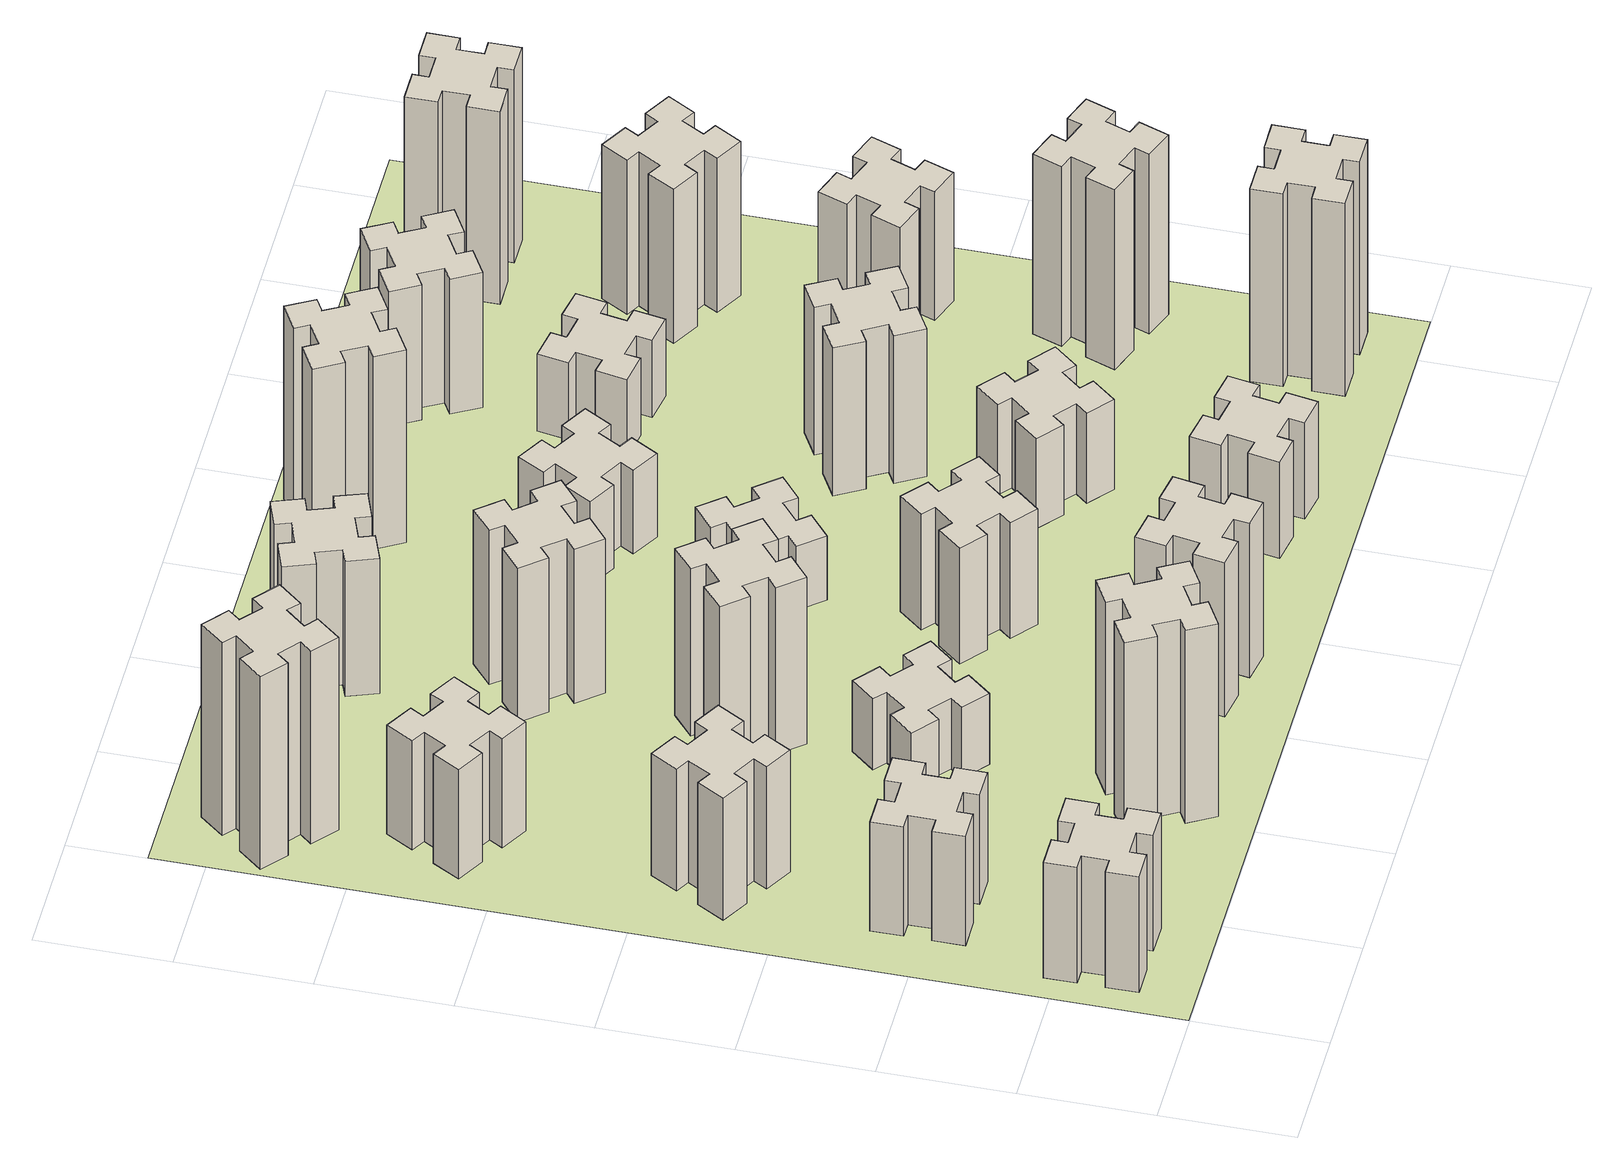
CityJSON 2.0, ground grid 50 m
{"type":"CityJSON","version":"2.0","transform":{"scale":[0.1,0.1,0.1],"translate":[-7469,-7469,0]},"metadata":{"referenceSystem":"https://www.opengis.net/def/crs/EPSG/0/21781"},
"CityObjects":{
"building1":{"type":"Building","attributes":{"class":"1000","function":"1000","usage":"1000","yearOfConstruction":2016,"roofType":"1000","measuredHeight":54,"storeysAboveGround":30,"storeysBelowGround":0},"geometry":[{"type":"Solid","lod":"1","boundaries":[[[[0,1,2,3,4,5,6,7,8,9,10,11,12,13,14,15,16,17,18,19]],[[17,16,20,21]],[[16,15,22,20]],[[15,14,23,22]],[[14,13,24,23]],[[13,12,25,24]],[[12,11,26,25]],[[11,10,27,26]],[[10,9,28,27]],[[9,8,29,28]],[[8,7,30,29]],[[7,6,31,30]],[[6,5,32,31]],[[5,4,33,32]],[[4,3,34,33]],[[3,2,35,34]],[[2,1,36,35]],[[1,0,37,36]],[[0,19,38,37]],[[19,18,39,38]],[[18,17,21,39]],[[24,25,26,27,28,29,30,31,32,33,34,35,36,37,38,39,21,20,22,23]]]]}]},
"building2":{"type":"Building","attributes":{"class":"1000","function":"1000","usage":"1000","yearOfConstruction":2016,"roofType":"1000","measuredHeight":51,"storeysAboveGround":30,"storeysBelowGround":0},"geometry":[{"type":"Solid","lod":"1","boundaries":[[[[40,41,42,43,44,45,46,47,48,49,50,51,52,53,54,55,56,57,58,59]],[[57,56,60,61]],[[56,55,62,60]],[[55,54,63,62]],[[54,53,64,63]],[[53,52,65,64]],[[52,51,66,65]],[[51,50,67,66]],[[50,49,68,67]],[[49,48,69,68]],[[48,47,70,69]],[[47,46,71,70]],[[46,45,72,71]],[[45,44,73,72]],[[44,43,74,73]],[[43,42,75,74]],[[42,41,76,75]],[[41,40,77,76]],[[40,59,78,77]],[[59,58,79,78]],[[58,57,61,79]],[[64,65,66,67,68,69,70,71,72,73,74,75,76,77,78,79,61,60,62,63]]]]}]},
"building3":{"type":"Building","attributes":{"class":"1000","function":"1000","usage":"1000","yearOfConstruction":2016,"roofType":"1000","measuredHeight":57,"storeysAboveGround":30,"storeysBelowGround":0},"geometry":[{"type":"Solid","lod":"1","boundaries":[[[[80,81,82,83,84,85,86,87,88,89,90,91,92,93,94,95,96,97,98,99]],[[97,96,100,101]],[[96,95,102,100]],[[95,94,103,102]],[[94,93,104,103]],[[93,92,105,104]],[[92,91,106,105]],[[91,90,107,106]],[[90,89,108,107]],[[89,88,109,108]],[[88,87,110,109]],[[87,86,111,110]],[[86,85,112,111]],[[85,84,113,112]],[[84,83,114,113]],[[83,82,115,114]],[[82,81,116,115]],[[81,80,117,116]],[[80,99,118,117]],[[99,98,119,118]],[[98,97,101,119]],[[104,105,106,107,108,109,110,111,112,113,114,115,116,117,118,119,101,100,102,103]]]]}]},
"building4":{"type":"Building","attributes":{"class":"1000","function":"1000","usage":"1000","yearOfConstruction":2016,"roofType":"1000","measuredHeight":51,"storeysAboveGround":30,"storeysBelowGround":0},"geometry":[{"type":"Solid","lod":"1","boundaries":[[[[120,121,122,123,124,125,126,127,128,129,130,131,132,133,134,135,136,137,138,139]],[[137,136,140,141]],[[136,135,142,140]],[[135,134,143,142]],[[134,133,144,143]],[[133,132,145,144]],[[132,131,146,145]],[[131,130,147,146]],[[130,129,148,147]],[[129,128,149,148]],[[128,127,150,149]],[[127,126,151,150]],[[126,125,152,151]],[[125,124,153,152]],[[124,123,154,153]],[[123,122,155,154]],[[122,121,156,155]],[[121,120,157,156]],[[120,139,158,157]],[[139,138,159,158]],[[138,137,141,159]],[[144,145,146,147,148,149,150,151,152,153,154,155,156,157,158,159,141,140,142,143]]]]}]},
"building5":{"type":"Building","attributes":{"class":"1000","function":"1000","usage":"1000","yearOfConstruction":2016,"roofType":"1000","measuredHeight":90,"storeysAboveGround":30,"storeysBelowGround":0},"geometry":[{"type":"Solid","lod":"1","boundaries":[[[[160,161,162,163,164,165,166,167,168,169,170,171,172,173,174,175,176,177,178,179]],[[177,176,180,181]],[[176,175,182,180]],[[175,174,183,182]],[[174,173,184,183]],[[173,172,185,184]],[[172,171,186,185]],[[171,170,187,186]],[[170,169,188,187]],[[169,168,189,188]],[[168,167,190,189]],[[167,166,191,190]],[[166,165,192,191]],[[165,164,193,192]],[[164,163,194,193]],[[163,162,195,194]],[[162,161,196,195]],[[161,160,197,196]],[[160,179,198,197]],[[179,178,199,198]],[[178,177,181,199]],[[184,185,186,187,188,189,190,191,192,193,194,195,196,197,198,199,181,180,182,183]]]]}]},
"building6":{"type":"Building","attributes":{"class":"1000","function":"1000","usage":"1000","yearOfConstruction":2016,"roofType":"1000","measuredHeight":90,"storeysAboveGround":30,"storeysBelowGround":0},"geometry":[{"type":"Solid","lod":"1","boundaries":[[[[200,201,202,203,204,205,206,207,208,209,210,211,212,213,214,215,216,217,218,219]],[[217,216,220,221]],[[216,215,222,220]],[[215,214,223,222]],[[214,213,224,223]],[[213,212,225,224]],[[212,211,226,225]],[[211,210,227,226]],[[210,209,228,227]],[[209,208,229,228]],[[208,207,230,229]],[[207,206,231,230]],[[206,205,232,231]],[[205,204,233,232]],[[204,203,234,233]],[[203,202,235,234]],[[202,201,236,235]],[[201,200,237,236]],[[200,219,238,237]],[[219,218,239,238]],[[218,217,221,239]],[[224,225,226,227,228,229,230,231,232,233,234,235,236,237,238,239,221,220,222,223]]]]}]},
"building7":{"type":"Building","attributes":{"class":"1000","function":"1000","usage":"1000","yearOfConstruction":2016,"roofType":"1000","measuredHeight":33,"storeysAboveGround":30,"storeysBelowGround":0},"geometry":[{"type":"Solid","lod":"1","boundaries":[[[[240,241,242,243,244,245,246,247,248,249,250,251,252,253,254,255,256,257,258,259]],[[257,256,260,261]],[[256,255,262,260]],[[255,254,263,262]],[[254,253,264,263]],[[253,252,265,264]],[[252,251,266,265]],[[251,250,267,266]],[[250,249,268,267]],[[249,248,269,268]],[[248,247,270,269]],[[247,246,271,270]],[[246,245,272,271]],[[245,244,273,272]],[[244,243,274,273]],[[243,242,275,274]],[[242,241,276,275]],[[241,240,277,276]],[[240,259,278,277]],[[259,258,279,278]],[[258,257,261,279]],[[264,265,266,267,268,269,270,271,272,273,274,275,276,277,278,279,261,260,262,263]]]]}]},
"building8":{"type":"Building","attributes":{"class":"1000","function":"1000","usage":"1000","yearOfConstruction":2016,"roofType":"1000","measuredHeight":78,"storeysAboveGround":30,"storeysBelowGround":0},"geometry":[{"type":"Solid","lod":"1","boundaries":[[[[280,281,282,283,284,285,286,287,288,289,290,291,292,293,294,295,296,297,298,299]],[[297,296,300,301]],[[296,295,302,300]],[[295,294,303,302]],[[294,293,304,303]],[[293,292,305,304]],[[292,291,306,305]],[[291,290,307,306]],[[290,289,308,307]],[[289,288,309,308]],[[288,287,310,309]],[[287,286,311,310]],[[286,285,312,311]],[[285,284,313,312]],[[284,283,314,313]],[[283,282,315,314]],[[282,281,316,315]],[[281,280,317,316]],[[280,299,318,317]],[[299,298,319,318]],[[298,297,301,319]],[[304,305,306,307,308,309,310,311,312,313,314,315,316,317,318,319,301,300,302,303]]]]}]},
"building9":{"type":"Building","attributes":{"class":"1000","function":"1000","usage":"1000","yearOfConstruction":2016,"roofType":"1000","measuredHeight":72,"storeysAboveGround":30,"storeysBelowGround":0},"geometry":[{"type":"Solid","lod":"1","boundaries":[[[[320,321,322,323,324,325,326,327,328,329,330,331,332,333,334,335,336,337,338,339]],[[337,336,340,341]],[[336,335,342,340]],[[335,334,343,342]],[[334,333,344,343]],[[333,332,345,344]],[[332,331,346,345]],[[331,330,347,346]],[[330,329,348,347]],[[329,328,349,348]],[[328,327,350,349]],[[327,326,351,350]],[[326,325,352,351]],[[325,324,353,352]],[[324,323,354,353]],[[323,322,355,354]],[[322,321,356,355]],[[321,320,357,356]],[[320,339,358,357]],[[339,338,359,358]],[[338,337,341,359]],[[344,345,346,347,348,349,350,351,352,353,354,355,356,357,358,359,341,340,342,343]]]]}]},
"building10":{"type":"Building","attributes":{"class":"1000","function":"1000","usage":"1000","yearOfConstruction":2016,"roofType":"1000","measuredHeight":72,"storeysAboveGround":30,"storeysBelowGround":0},"geometry":[{"type":"Solid","lod":"1","boundaries":[[[[360,361,362,363,364,365,366,367,368,369,370,371,372,373,374,375,376,377,378,379]],[[377,376,380,381]],[[376,375,382,380]],[[375,374,383,382]],[[374,373,384,383]],[[373,372,385,384]],[[372,371,386,385]],[[371,370,387,386]],[[370,369,388,387]],[[369,368,389,388]],[[368,367,390,389]],[[367,366,391,390]],[[366,365,392,391]],[[365,364,393,392]],[[364,363,394,393]],[[363,362,395,394]],[[362,361,396,395]],[[361,360,397,396]],[[360,379,398,397]],[[379,378,399,398]],[[378,377,381,399]],[[384,385,386,387,388,389,390,391,392,393,394,395,396,397,398,399,381,380,382,383]]]]}]},
"building11":{"type":"Building","attributes":{"class":"1000","function":"1000","usage":"1000","yearOfConstruction":2016,"roofType":"1000","measuredHeight":63,"storeysAboveGround":30,"storeysBelowGround":0},"geometry":[{"type":"Solid","lod":"1","boundaries":[[[[400,401,402,403,404,405,406,407,408,409,410,411,412,413,414,415,416,417,418,419]],[[417,416,420,421]],[[416,415,422,420]],[[415,414,423,422]],[[414,413,424,423]],[[413,412,425,424]],[[412,411,426,425]],[[411,410,427,426]],[[410,409,428,427]],[[409,408,429,428]],[[408,407,430,429]],[[407,406,431,430]],[[406,405,432,431]],[[405,404,433,432]],[[404,403,434,433]],[[403,402,435,434]],[[402,401,436,435]],[[401,400,437,436]],[[400,419,438,437]],[[419,418,439,438]],[[418,417,421,439]],[[424,425,426,427,428,429,430,431,432,433,434,435,436,437,438,439,421,420,422,423]]]]}]},
"building12":{"type":"Building","attributes":{"class":"1000","function":"1000","usage":"1000","yearOfConstruction":2016,"roofType":"1000","measuredHeight":54,"storeysAboveGround":30,"storeysBelowGround":0},"geometry":[{"type":"Solid","lod":"1","boundaries":[[[[440,441,442,443,444,445,446,447,448,449,450,451,452,453,454,455,456,457,458,459]],[[457,456,460,461]],[[456,455,462,460]],[[455,454,463,462]],[[454,453,464,463]],[[453,452,465,464]],[[452,451,466,465]],[[451,450,467,466]],[[450,449,468,467]],[[449,448,469,468]],[[448,447,470,469]],[[447,446,471,470]],[[446,445,472,471]],[[445,444,473,472]],[[444,443,474,473]],[[443,442,475,474]],[[442,441,476,475]],[[441,440,477,476]],[[440,459,478,477]],[[459,458,479,478]],[[458,457,461,479]],[[464,465,466,467,468,469,470,471,472,473,474,475,476,477,478,479,461,460,462,463]]]]}]},
"building13":{"type":"Building","attributes":{"class":"1000","function":"1000","usage":"1000","yearOfConstruction":2016,"roofType":"1000","measuredHeight":30,"storeysAboveGround":30,"storeysBelowGround":0},"geometry":[{"type":"Solid","lod":"1","boundaries":[[[[480,481,482,483,484,485,486,487,488,489,490,491,492,493,494,495,496,497,498,499]],[[497,496,500,501]],[[496,495,502,500]],[[495,494,503,502]],[[494,493,504,503]],[[493,492,505,504]],[[492,491,506,505]],[[491,490,507,506]],[[490,489,508,507]],[[489,488,509,508]],[[488,487,510,509]],[[487,486,511,510]],[[486,485,512,511]],[[485,484,513,512]],[[484,483,514,513]],[[483,482,515,514]],[[482,481,516,515]],[[481,480,517,516]],[[480,499,518,517]],[[499,498,519,518]],[[498,497,501,519]],[[504,505,506,507,508,509,510,511,512,513,514,515,516,517,518,519,501,500,502,503]]]]}]},
"building14":{"type":"Building","attributes":{"class":"1000","function":"1000","usage":"1000","yearOfConstruction":2016,"roofType":"1000","measuredHeight":45,"storeysAboveGround":30,"storeysBelowGround":0},"geometry":[{"type":"Solid","lod":"1","boundaries":[[[[520,521,522,523,524,525,526,527,528,529,530,531,532,533,534,535,536,537,538,539]],[[537,536,540,541]],[[536,535,542,540]],[[535,534,543,542]],[[534,533,544,543]],[[533,532,545,544]],[[532,531,546,545]],[[531,530,547,546]],[[530,529,548,547]],[[529,528,549,548]],[[528,527,550,549]],[[527,526,551,550]],[[526,525,552,551]],[[525,524,553,552]],[[524,523,554,553]],[[523,522,555,554]],[[522,521,556,555]],[[521,520,557,556]],[[520,539,558,557]],[[539,538,559,558]],[[538,537,541,559]],[[544,545,546,547,548,549,550,551,552,553,554,555,556,557,558,559,541,540,542,543]]]]}]},
"building15":{"type":"Building","attributes":{"class":"1000","function":"1000","usage":"1000","yearOfConstruction":2016,"roofType":"1000","measuredHeight":39,"storeysAboveGround":30,"storeysBelowGround":0},"geometry":[{"type":"Solid","lod":"1","boundaries":[[[[560,561,562,563,564,565,566,567,568,569,570,571,572,573,574,575,576,577,578,579]],[[577,576,580,581]],[[576,575,582,580]],[[575,574,583,582]],[[574,573,584,583]],[[573,572,585,584]],[[572,571,586,585]],[[571,570,587,586]],[[570,569,588,587]],[[569,568,589,588]],[[568,567,590,589]],[[567,566,591,590]],[[566,565,592,591]],[[565,564,593,592]],[[564,563,594,593]],[[563,562,595,594]],[[562,561,596,595]],[[561,560,597,596]],[[560,579,598,597]],[[579,578,599,598]],[[578,577,581,599]],[[584,585,586,587,588,589,590,591,592,593,594,595,596,597,598,599,581,580,582,583]]]]}]},
"building16":{"type":"Building","attributes":{"class":"1000","function":"1000","usage":"1000","yearOfConstruction":2016,"roofType":"1000","measuredHeight":90,"storeysAboveGround":30,"storeysBelowGround":0},"geometry":[{"type":"Solid","lod":"1","boundaries":[[[[600,601,602,603,604,605,606,607,608,609,610,611,612,613,614,615,616,617,618,619]],[[617,616,620,621]],[[616,615,622,620]],[[615,614,623,622]],[[614,613,624,623]],[[613,612,625,624]],[[612,611,626,625]],[[611,610,627,626]],[[610,609,628,627]],[[609,608,629,628]],[[608,607,630,629]],[[607,606,631,630]],[[606,605,632,631]],[[605,604,633,632]],[[604,603,634,633]],[[603,602,635,634]],[[602,601,636,635]],[[601,600,637,636]],[[600,619,638,637]],[[619,618,639,638]],[[618,617,621,639]],[[624,625,626,627,628,629,630,631,632,633,634,635,636,637,638,639,621,620,622,623]]]]}]},
"building17":{"type":"Building","attributes":{"class":"1000","function":"1000","usage":"1000","yearOfConstruction":2016,"roofType":"1000","measuredHeight":42,"storeysAboveGround":30,"storeysBelowGround":0},"geometry":[{"type":"Solid","lod":"1","boundaries":[[[[640,641,642,643,644,645,646,647,648,649,650,651,652,653,654,655,656,657,658,659]],[[657,656,660,661]],[[656,655,662,660]],[[655,654,663,662]],[[654,653,664,663]],[[653,652,665,664]],[[652,651,666,665]],[[651,650,667,666]],[[650,649,668,667]],[[649,648,669,668]],[[648,647,670,669]],[[647,646,671,670]],[[646,645,672,671]],[[645,644,673,672]],[[644,643,674,673]],[[643,642,675,674]],[[642,641,676,675]],[[641,640,677,676]],[[640,659,678,677]],[[659,658,679,678]],[[658,657,661,679]],[[664,665,666,667,668,669,670,671,672,673,674,675,676,677,678,679,661,660,662,663]]]]}]},
"building18":{"type":"Building","attributes":{"class":"1000","function":"1000","usage":"1000","yearOfConstruction":2016,"roofType":"1000","measuredHeight":69,"storeysAboveGround":30,"storeysBelowGround":0},"geometry":[{"type":"Solid","lod":"1","boundaries":[[[[680,681,682,683,684,685,686,687,688,689,690,691,692,693,694,695,696,697,698,699]],[[697,696,700,701]],[[696,695,702,700]],[[695,694,703,702]],[[694,693,704,703]],[[693,692,705,704]],[[692,691,706,705]],[[691,690,707,706]],[[690,689,708,707]],[[689,688,709,708]],[[688,687,710,709]],[[687,686,711,710]],[[686,685,712,711]],[[685,684,713,712]],[[684,683,714,713]],[[683,682,715,714]],[[682,681,716,715]],[[681,680,717,716]],[[680,699,718,717]],[[699,698,719,718]],[[698,697,701,719]],[[704,705,706,707,708,709,710,711,712,713,714,715,716,717,718,719,701,700,702,703]]]]}]},
"building19":{"type":"Building","attributes":{"class":"1000","function":"1000","usage":"1000","yearOfConstruction":2016,"roofType":"1000","measuredHeight":36,"storeysAboveGround":30,"storeysBelowGround":0},"geometry":[{"type":"Solid","lod":"1","boundaries":[[[[720,721,722,723,724,725,726,727,728,729,730,731,732,733,734,735,736,737,738,739]],[[737,736,740,741]],[[736,735,742,740]],[[735,734,743,742]],[[734,733,744,743]],[[733,732,745,744]],[[732,731,746,745]],[[731,730,747,746]],[[730,729,748,747]],[[729,728,749,748]],[[728,727,750,749]],[[727,726,751,750]],[[726,725,752,751]],[[725,724,753,752]],[[724,723,754,753]],[[723,722,755,754]],[[722,721,756,755]],[[721,720,757,756]],[[720,739,758,757]],[[739,738,759,758]],[[738,737,741,759]],[[744,745,746,747,748,749,750,751,752,753,754,755,756,757,758,759,741,740,742,743]]]]}]},
"building20":{"type":"Building","attributes":{"class":"1000","function":"1000","usage":"1000","yearOfConstruction":2016,"roofType":"1000","measuredHeight":90,"storeysAboveGround":30,"storeysBelowGround":0},"geometry":[{"type":"Solid","lod":"1","boundaries":[[[[760,761,762,763,764,765,766,767,768,769,770,771,772,773,774,775,776,777,778,779]],[[777,776,780,781]],[[776,775,782,780]],[[775,774,783,782]],[[774,773,784,783]],[[773,772,785,784]],[[772,771,786,785]],[[771,770,787,786]],[[770,769,788,787]],[[769,768,789,788]],[[768,767,790,789]],[[767,766,791,790]],[[766,765,792,791]],[[765,764,793,792]],[[764,763,794,793]],[[763,762,795,794]],[[762,761,796,795]],[[761,760,797,796]],[[760,779,798,797]],[[779,778,799,798]],[[778,777,781,799]],[[784,785,786,787,788,789,790,791,792,793,794,795,796,797,798,799,781,780,782,783]]]]}]},
"building21":{"type":"Building","attributes":{"class":"1000","function":"1000","usage":"1000","yearOfConstruction":2016,"roofType":"1000","measuredHeight":63,"storeysAboveGround":30,"storeysBelowGround":0},"geometry":[{"type":"Solid","lod":"1","boundaries":[[[[800,801,802,803,804,805,806,807,808,809,810,811,812,813,814,815,816,817,818,819]],[[817,816,820,821]],[[816,815,822,820]],[[815,814,823,822]],[[814,813,824,823]],[[813,812,825,824]],[[812,811,826,825]],[[811,810,827,826]],[[810,809,828,827]],[[809,808,829,828]],[[808,807,830,829]],[[807,806,831,830]],[[806,805,832,831]],[[805,804,833,832]],[[804,803,834,833]],[[803,802,835,834]],[[802,801,836,835]],[[801,800,837,836]],[[800,819,838,837]],[[819,818,839,838]],[[818,817,821,839]],[[824,825,826,827,828,829,830,831,832,833,834,835,836,837,838,839,821,820,822,823]]]]}]},
"building22":{"type":"Building","attributes":{"class":"1000","function":"1000","usage":"1000","yearOfConstruction":2016,"roofType":"1000","measuredHeight":84,"storeysAboveGround":30,"storeysBelowGround":0},"geometry":[{"type":"Solid","lod":"1","boundaries":[[[[840,841,842,843,844,845,846,847,848,849,850,851,852,853,854,855,856,857,858,859]],[[857,856,860,861]],[[856,855,862,860]],[[855,854,863,862]],[[854,853,864,863]],[[853,852,865,864]],[[852,851,866,865]],[[851,850,867,866]],[[850,849,868,867]],[[849,848,869,868]],[[848,847,870,869]],[[847,846,871,870]],[[846,845,872,871]],[[845,844,873,872]],[[844,843,874,873]],[[843,842,875,874]],[[842,841,876,875]],[[841,840,877,876]],[[840,859,878,877]],[[859,858,879,878]],[[858,857,861,879]],[[864,865,866,867,868,869,870,871,872,873,874,875,876,877,878,879,861,860,862,863]]]]}]},
"building23":{"type":"Building","attributes":{"class":"1000","function":"1000","usage":"1000","yearOfConstruction":2016,"roofType":"1000","measuredHeight":60,"storeysAboveGround":30,"storeysBelowGround":0},"geometry":[{"type":"Solid","lod":"1","boundaries":[[[[880,881,882,883,884,885,886,887,888,889,890,891,892,893,894,895,896,897,898,899]],[[897,896,900,901]],[[896,895,902,900]],[[895,894,903,902]],[[894,893,904,903]],[[893,892,905,904]],[[892,891,906,905]],[[891,890,907,906]],[[890,889,908,907]],[[889,888,909,908]],[[888,887,910,909]],[[887,886,911,910]],[[886,885,912,911]],[[885,884,913,912]],[[884,883,914,913]],[[883,882,915,914]],[[882,881,916,915]],[[881,880,917,916]],[[880,899,918,917]],[[899,898,919,918]],[[898,897,901,919]],[[904,905,906,907,908,909,910,911,912,913,914,915,916,917,918,919,901,900,902,903]]]]}]},
"building24":{"type":"Building","attributes":{"class":"1000","function":"1000","usage":"1000","yearOfConstruction":2016,"roofType":"1000","measuredHeight":72,"storeysAboveGround":30,"storeysBelowGround":0},"geometry":[{"type":"Solid","lod":"1","boundaries":[[[[920,921,922,923,924,925,926,927,928,929,930,931,932,933,934,935,936,937,938,939]],[[937,936,940,941]],[[936,935,942,940]],[[935,934,943,942]],[[934,933,944,943]],[[933,932,945,944]],[[932,931,946,945]],[[931,930,947,946]],[[930,929,948,947]],[[929,928,949,948]],[[928,927,950,949]],[[927,926,951,950]],[[926,925,952,951]],[[925,924,953,952]],[[924,923,954,953]],[[923,922,955,954]],[[922,921,956,955]],[[921,920,957,956]],[[920,939,958,957]],[[939,938,959,958]],[[938,937,941,959]],[[944,945,946,947,948,949,950,951,952,953,954,955,956,957,958,959,941,940,942,943]]]]}]},
"building25":{"type":"Building","attributes":{"class":"1000","function":"1000","usage":"1000","yearOfConstruction":2016,"roofType":"1000","measuredHeight":90,"storeysAboveGround":30,"storeysBelowGround":0},"geometry":[{"type":"Solid","lod":"1","boundaries":[[[[960,961,962,963,964,965,966,967,968,969,970,971,972,973,974,975,976,977,978,979]],[[977,976,980,981]],[[976,975,982,980]],[[975,974,983,982]],[[974,973,984,983]],[[973,972,985,984]],[[972,971,986,985]],[[971,970,987,986]],[[970,969,988,987]],[[969,968,989,988]],[[968,967,990,989]],[[967,966,991,990]],[[966,965,992,991]],[[965,964,993,992]],[[964,963,994,993]],[[963,962,995,994]],[[962,961,996,995]],[[961,960,997,996]],[[960,979,998,997]],[[979,978,999,998]],[[978,977,981,999]],[[984,985,986,987,988,989,990,991,992,993,994,995,996,997,998,999,981,980,982,983]]]]}]},
"landuse1":{"type":"LandUse","attributes":{"name":"plot1","function":"1010"},"geometry":[{"type":"MultiSurface","lod":"1","boundaries":[[[1000,1001,1002,1003]]]}]}
},
"vertices":[
[165,425,0],[165,325,0],[105,325,0],[105,205,0],[225,205,0],[225,265,0],[325,265,0],[325,205,0],[445,205,0],[445,325,0],[385,325,0],[385,425,0],[445,425,0],[445,545,0],[325,545,0],[325,485,0],[225,485,0],[225,545,0],[105,545,0],[105,425,0],[225,485,540],[225,545,540],[325,485,540],[325,545,540],[445,545,540],[445,425,540],[385,425,540],[385,325,540],[445,325,540],[445,205,540],[325,205,540],[325,265,540],[225,265,540],[225,205,540],[105,205,540],[105,325,540],[165,325,540],[165,425,540],[105,425,540],[105,545,540],
[265,1065,0],[265,965,0],[205,965,0],[205,845,0],[325,845,0],[325,905,0],[425,905,0],[425,845,0],[545,845,0],[545,965,0],[485,965,0],[485,1065,0],[545,1065,0],[545,1185,0],[425,1185,0],[425,1125,0],[325,1125,0],[325,1185,0],[205,1185,0],[205,1065,0],[325,1125,510],[325,1185,510],[425,1125,510],[425,1185,510],[545,1185,510],[545,1065,510],[485,1065,510],[485,965,510],[545,965,510],[545,845,510],[425,845,510],[425,905,510],[325,905,510],[325,845,510],[205,845,510],[205,965,510],[265,965,510],[265,1065,510],[205,1065,510],[205,1185,510],
[474,1826,0],[387,1876,0],[417,1928,0],[313,1988,0],[253,1884,0],[305,1854,0],[255,1767,0],[203,1797,0],[143,1693,0],[247,1633,0],[277,1685,0],[364,1635,0],[334,1583,0],[438,1523,0],[498,1627,0],[446,1657,0],[496,1744,0],[548,1714,0],[608,1818,0],[504,1878,0],[496,1744,570],[548,1714,570],[446,1657,570],[498,1627,570],[438,1523,570],[334,1583,570],[364,1635,570],[277,1685,570],[247,1633,570],[143,1693,570],[203,1797,570],[255,1767,570],[305,1854,570],[253,1884,570],[313,1988,570],[417,1928,570],[387,1876,570],[474,1826,570],[504,1878,570],[608,1818,570],
[446,2597,0],[496,2684,0],[548,2654,0],[608,2758,0],[504,2818,0],[474,2766,0],[387,2816,0],[417,2868,0],[313,2928,0],[253,2824,0],[305,2794,0],[255,2707,0],[203,2737,0],[143,2633,0],[247,2573,0],[277,2625,0],[364,2575,0],[334,2523,0],[438,2463,0],[498,2567,0],[364,2575,510],[334,2523,510],[277,2625,510],[247,2573,510],[143,2633,510],[203,2737,510],[255,2707,510],[305,2794,510],[253,2824,510],[313,2928,510],[417,2868,510],[387,2816,510],[474,2766,510],[504,2818,510],[608,2758,510],[548,2654,510],[496,2684,510],[446,2597,510],[498,2567,510],[438,2463,510],
[1127,255,0],[1214,305,0],[1244,253,0],[1348,313,0],[1288,417,0],[1236,387,0],[1186,474,0],[1238,504,0],[1178,608,0],[1074,548,0],[1104,496,0],[1017,446,0],[987,498,0],[883,438,0],[943,334,0],[995,364,0],[1045,277,0],[993,247,0],[1053,143,0],[1157,203,0],[1045,277,900],[993,247,900],[995,364,900],[943,334,900],[883,438,900],[987,498,900],[1017,446,900],[1104,496,900],[1074,548,900],[1178,608,900],[1238,504,900],[1186,474,900],[1236,387,900],[1288,417,900],[1348,313,900],[1244,253,900],[1214,305,900],[1127,255,900],[1157,203,900],[1053,143,900],
[384,3387,0],[308,3452,0],[346,3498,0],[254,3575,0],[177,3483,0],[223,3444,0],[159,3368,0],[113,3406,0],[36,3314,0],[128,3237,0],[166,3283,0],[243,3219,0],[204,3173,0],[296,3096,0],[373,3188,0],[327,3226,0],[392,3303,0],[438,3264,0],[515,3356,0],[423,3433,0],[392,3303,900],[438,3264,900],[327,3226,900],[373,3188,900],[296,3096,900],[204,3173,900],[243,3219,900],[166,3283,900],[128,3237,900],[36,3314,900],[113,3406,900],[159,3368,900],[223,3444,900],[177,3483,900],[254,3575,900],[346,3498,900],[308,3452,900],[384,3387,900],[423,3433,900],[515,3356,900],
[1224,1267,0],[1148,1332,0],[1186,1378,0],[1094,1455,0],[1017,1363,0],[1063,1324,0],[999,1248,0],[953,1286,0],[876,1194,0],[968,1117,0],[1006,1163,0],[1083,1099,0],[1044,1053,0],[1136,976,0],[1213,1068,0],[1167,1106,0],[1232,1183,0],[1278,1144,0],[1355,1236,0],[1263,1313,0],[1232,1183,330],[1278,1144,330],[1167,1106,330],[1213,1068,330],[1136,976,330],[1044,1053,330],[1083,1099,330],[1006,1163,330],[968,1117,330],[876,1194,330],[953,1286,330],[999,1248,330],[1063,1324,330],[1017,1363,330],[1094,1455,330],[1186,1378,330],[1148,1332,330],[1224,1267,330],[1263,1313,330],[1355,1236,330],
[1083,1972,0],[1006,1907,0],[968,1953,0],[876,1876,0],[953,1784,0],[999,1823,0],[1063,1746,0],[1017,1708,0],[1094,1616,0],[1186,1693,0],[1148,1739,0],[1224,1803,0],[1263,1757,0],[1355,1834,0],[1278,1926,0],[1232,1888,0],[1167,1964,0],[1213,2003,0],[1136,2095,0],[1044,2018,0],[1167,1964,780],[1213,2003,780],[1232,1888,780],[1278,1926,780],[1355,1834,780],[1263,1757,780],[1224,1803,780],[1148,1739,780],[1186,1693,780],[1094,1616,780],[1017,1708,780],[1063,1746,780],[999,1823,780],[953,1784,780],[876,1876,780],[968,1953,780],[1006,1907,780],[1083,1972,780],[1044,2018,780],[1136,2095,780],
[1855,307,0],[1872,405,0],[1931,395,0],[1952,513,0],[1834,534,0],[1824,475,0],[1725,492,0],[1736,551,0],[1617,572,0],[1597,454,0],[1656,444,0],[1638,345,0],[1579,356,0],[1558,237,0],[1677,217,0],[1687,276,0],[1785,258,0],[1775,199,0],[1893,178,0],[1914,297,0],[1785,258,720],[1775,199,720],[1687,276,720],[1677,217,720],[1558,237,720],[1579,356,720],[1638,345,720],[1656,444,720],[1597,454,720],[1617,572,720],[1736,551,720],[1725,492,720],[1824,475,720],[1834,534,720],[1952,513,720],[1931,395,720],[1872,405,720],[1855,307,720],[1914,297,720],[1893,178,720],
[1099,2563,0],[1163,2486,0],[1117,2448,0],[1194,2356,0],[1286,2433,0],[1248,2479,0],[1324,2543,0],[1363,2497,0],[1455,2574,0],[1378,2666,0],[1332,2628,0],[1267,2704,0],[1313,2743,0],[1236,2835,0],[1144,2758,0],[1183,2712,0],[1106,2647,0],[1068,2693,0],[976,2616,0],[1053,2524,0],[1106,2647,720],[1068,2693,720],[1183,2712,720],[1144,2758,720],[1236,2835,720],[1313,2743,720],[1267,2704,720],[1332,2628,720],[1378,2666,720],[1455,2574,720],[1363,2497,720],[1324,2543,720],[1248,2479,720],[1286,2433,720],[1194,2356,720],[1117,2448,720],[1163,2486,720],[1099,2563,720],[1053,2524,720],[976,2616,720],
[1125,3456,0],[1031,3422,0],[1010,3478,0],[897,3437,0],[939,3324,0],[995,3345,0],[1029,3251,0],[973,3230,0],[1014,3117,0],[1127,3159,0],[1106,3215,0],[1200,3249,0],[1220,3193,0],[1333,3234,0],[1292,3347,0],[1236,3326,0],[1202,3420,0],[1258,3440,0],[1217,3553,0],[1104,3512,0],[1202,3420,630],[1258,3440,630],[1236,3326,630],[1292,3347,630],[1333,3234,630],[1220,3193,630],[1200,3249,630],[1106,3215,630],[1127,3159,630],[1014,3117,630],[973,3230,630],[1029,3251,630],[995,3345,630],[939,3324,630],[897,3437,630],[1010,3478,630],[1031,3422,630],[1125,3456,630],[1104,3512,630],[1217,3553,630],
[1746,1163,0],[1823,1099,0],[1784,1053,0],[1876,976,0],[1953,1068,0],[1907,1106,0],[1972,1183,0],[2018,1144,0],[2095,1236,0],[2003,1313,0],[1964,1267,0],[1888,1332,0],[1926,1378,0],[1834,1455,0],[1757,1363,0],[1803,1324,0],[1739,1248,0],[1693,1286,0],[1616,1194,0],[1708,1117,0],[1739,1248,540],[1693,1286,540],[1803,1324,540],[1757,1363,540],[1834,1455,540],[1926,1378,540],[1888,1332,540],[1964,1267,540],[2003,1313,540],[2095,1236,540],[2018,1144,540],[1972,1183,540],[1907,1106,540],[1953,1068,540],[1876,976,540],[1784,1053,540],[1823,1099,540],[1746,1163,540],[1708,1117,540],[1616,1194,540],
[1972,1988,0],[1907,2064,0],[1953,2103,0],[1876,2195,0],[1784,2118,0],[1823,2072,0],[1746,2007,0],[1708,2053,0],[1616,1976,0],[1693,1884,0],[1739,1923,0],[1803,1846,0],[1757,1808,0],[1834,1716,0],[1926,1793,0],[1888,1839,0],[1964,1903,0],[2003,1857,0],[2095,1934,0],[2018,2026,0],[1964,1903,300],[2003,1857,300],[1888,1839,300],[1926,1793,300],[1834,1716,300],[1757,1808,300],[1803,1846,300],[1739,1923,300],[1693,1884,300],[1616,1976,300],[1708,2053,300],[1746,2007,300],[1823,2072,300],[1784,2118,300],[1876,2195,300],[1953,2103,300],[1907,2064,300],[1972,1988,300],[2018,2026,300],[2095,1934,300],
[2496,444,0],[2478,345,0],[2419,356,0],[2398,237,0],[2517,217,0],[2527,276,0],[2625,258,0],[2615,199,0],[2733,178,0],[2754,297,0],[2695,307,0],[2712,405,0],[2771,395,0],[2792,513,0],[2674,534,0],[2664,475,0],[2565,492,0],[2576,551,0],[2457,572,0],[2437,454,0],[2565,492,450],[2576,551,450],[2664,475,450],[2674,534,450],[2792,513,450],[2771,395,450],[2712,405,450],[2695,307,450],[2754,297,450],[2733,178,450],[2615,199,450],[2625,258,450],[2527,276,450],[2517,217,450],[2398,237,450],[2419,356,450],[2478,345,450],[2496,444,450],[2437,454,450],[2457,572,450],
[2026,2497,0],[2076,2584,0],[2128,2554,0],[2188,2658,0],[2084,2718,0],[2054,2666,0],[1967,2716,0],[1997,2768,0],[1893,2828,0],[1833,2724,0],[1885,2694,0],[1835,2607,0],[1783,2637,0],[1723,2533,0],[1827,2473,0],[1857,2525,0],[1944,2475,0],[1914,2423,0],[2018,2363,0],[2078,2467,0],[1944,2475,390],[1914,2423,390],[1857,2525,390],[1827,2473,390],[1723,2533,390],[1783,2637,390],[1835,2607,390],[1885,2694,390],[1833,2724,390],[1893,2828,390],[1997,2768,390],[1967,2716,390],[2054,2666,390],[2084,2718,390],[2188,2658,390],[2128,2554,390],[2076,2584,390],[2026,2497,390],[2078,2467,390],[2018,2363,390],
[1844,3556,0],[1757,3506,0],[1727,3558,0],[1623,3498,0],[1683,3394,0],[1735,3424,0],[1785,3337,0],[1733,3307,0],[1793,3203,0],[1897,3263,0],[1867,3315,0],[1954,3365,0],[1984,3313,0],[2088,3373,0],[2028,3477,0],[1976,3447,0],[1926,3534,0],[1978,3564,0],[1918,3668,0],[1814,3608,0],[1926,3534,900],[1978,3564,900],[1976,3447,900],[2028,3477,900],[2088,3373,900],[1984,3313,900],[1954,3365,900],[1867,3315,900],[1897,3263,900],[1793,3203,900],[1733,3307,900],[1785,3337,900],[1735,3424,900],[1683,3394,900],[1623,3498,900],[1727,3558,900],[1757,3506,900],[1844,3556,900],[1814,3608,900],[1918,3668,900],
[2647,1006,0],[2712,1083,0],[2758,1044,0],[2835,1136,0],[2743,1213,0],[2704,1167,0],[2628,1232,0],[2666,1278,0],[2574,1355,0],[2497,1263,0],[2543,1224,0],[2479,1148,0],[2433,1186,0],[2356,1094,0],[2448,1017,0],[2486,1063,0],[2563,999,0],[2524,953,0],[2616,876,0],[2693,968,0],[2563,999,420],[2524,953,420],[2486,1063,420],[2448,1017,420],[2356,1094,420],[2433,1186,420],[2479,1148,420],[2543,1224,420],[2497,1263,420],[2574,1355,420],[2666,1278,420],[2628,1232,420],[2704,1167,420],[2743,1213,420],[2835,1136,420],[2758,1044,420],[2712,1083,420],[2647,1006,420],[2693,968,420],[2616,876,420],
[2475,1744,0],[2525,1657,0],[2473,1627,0],[2533,1523,0],[2637,1583,0],[2607,1635,0],[2694,1685,0],[2724,1633,0],[2828,1693,0],[2768,1797,0],[2716,1767,0],[2666,1854,0],[2718,1884,0],[2658,1988,0],[2554,1928,0],[2584,1876,0],[2497,1826,0],[2467,1878,0],[2363,1818,0],[2423,1714,0],[2497,1826,690],[2467,1878,690],[2584,1876,690],[2554,1928,690],[2658,1988,690],[2718,1884,690],[2666,1854,690],[2716,1767,690],[2768,1797,690],[2828,1693,690],[2724,1633,690],[2694,1685,690],[2607,1635,690],[2637,1583,690],[2533,1523,690],[2473,1627,690],[2525,1657,690],[2475,1744,690],[2423,1714,690],[2363,1818,690],
[2664,2795,0],[2565,2812,0],[2576,2871,0],[2457,2892,0],[2437,2774,0],[2496,2764,0],[2478,2665,0],[2419,2676,0],[2398,2557,0],[2517,2537,0],[2527,2596,0],[2625,2578,0],[2615,2519,0],[2733,2498,0],[2754,2617,0],[2695,2627,0],[2712,2725,0],[2771,2715,0],[2792,2833,0],[2674,2854,0],[2712,2725,360],[2771,2715,360],[2695,2627,360],[2754,2617,360],[2733,2498,360],[2615,2519,360],[2625,2578,360],[2527,2596,360],[2517,2537,360],[2398,2557,360],[2419,2676,360],[2478,2665,360],[2496,2764,360],[2437,2774,360],[2457,2892,360],[2576,2871,360],[2565,2812,360],[2664,2795,360],[2674,2854,360],[2792,2833,360],
[3325,425,0],[3325,325,0],[3265,325,0],[3265,205,0],[3385,205,0],[3385,265,0],[3485,265,0],[3485,205,0],[3605,205,0],[3605,325,0],[3545,325,0],[3545,425,0],[3605,425,0],[3605,545,0],[3485,545,0],[3485,485,0],[3385,485,0],[3385,545,0],[3265,545,0],[3265,425,0],[3385,485,900],[3385,545,900],[3485,485,900],[3485,545,900],[3605,545,900],[3605,425,900],[3545,425,900],[3545,325,900],[3605,325,900],[3605,205,900],[3485,205,900],[3485,265,900],[3385,265,900],[3385,205,900],[3265,205,900],[3265,325,900],[3325,325,900],[3325,425,900],[3265,425,900],[3265,545,900],
[2716,3347,0],[2666,3434,0],[2718,3464,0],[2658,3568,0],[2554,3508,0],[2584,3456,0],[2497,3406,0],[2467,3458,0],[2363,3398,0],[2423,3294,0],[2475,3324,0],[2525,3237,0],[2473,3207,0],[2533,3103,0],[2637,3163,0],[2607,3215,0],[2694,3265,0],[2724,3213,0],[2828,3273,0],[2768,3377,0],[2694,3265,630],[2724,3213,630],[2607,3215,630],[2637,3163,630],[2533,3103,630],[2473,3207,630],[2525,3237,630],[2475,3324,630],[2423,3294,630],[2363,3398,630],[2467,3458,630],[2497,3406,630],[2584,3456,630],[2554,3508,630],[2658,3568,630],[2718,3464,630],[2666,3434,630],[2716,3347,630],[2768,3377,630],[2828,3273,630],
[3351,1029,0],[3445,995,0],[3424,939,0],[3537,897,0],[3578,1010,0],[3522,1031,0],[3556,1125,0],[3612,1104,0],[3653,1217,0],[3540,1258,0],[3520,1202,0],[3426,1236,0],[3447,1292,0],[3334,1333,0],[3293,1220,0],[3349,1200,0],[3315,1106,0],[3259,1127,0],[3217,1014,0],[3330,973,0],[3315,1106,840],[3259,1127,840],[3349,1200,840],[3293,1220,840],[3334,1333,840],[3447,1292,840],[3426,1236,840],[3520,1202,840],[3540,1258,840],[3653,1217,840],[3612,1104,840],[3556,1125,840],[3522,1031,840],[3578,1010,840],[3537,897,840],[3424,939,840],[3445,995,840],[3351,1029,840],[3330,973,840],[3217,1014,840],
[3422,1771,0],[3456,1865,0],[3512,1844,0],[3553,1957,0],[3440,1998,0],[3420,1942,0],[3326,1976,0],[3347,2032,0],[3234,2073,0],[3193,1960,0],[3249,1940,0],[3215,1846,0],[3159,1867,0],[3117,1754,0],[3230,1713,0],[3251,1769,0],[3345,1735,0],[3324,1679,0],[3437,1637,0],[3478,1750,0],[3345,1735,600],[3324,1679,600],[3251,1769,600],[3230,1713,600],[3117,1754,600],[3159,1867,600],[3215,1846,600],[3249,1940,600],[3193,1960,600],[3234,2073,600],[3347,2032,600],[3326,1976,600],[3420,1942,600],[3440,1998,600],[3553,1957,600],[3512,1844,600],[3456,1865,600],[3422,1771,600],[3478,1750,600],[3437,1637,600],
[3165,2694,0],[3115,2607,0],[3063,2637,0],[3003,2533,0],[3107,2473,0],[3137,2525,0],[3224,2475,0],[3194,2423,0],[3298,2363,0],[3358,2467,0],[3306,2497,0],[3356,2584,0],[3408,2554,0],[3468,2658,0],[3364,2718,0],[3334,2666,0],[3247,2716,0],[3277,2768,0],[3173,2828,0],[3113,2724,0],[3247,2716,720],[3277,2768,720],[3334,2666,720],[3364,2718,720],[3468,2658,720],[3408,2554,720],[3356,2584,720],[3306,2497,720],[3358,2467,720],[3298,2363,720],[3194,2423,720],[3224,2475,720],[3137,2525,720],[3107,2473,720],[3003,2533,720],[3063,2637,720],[3115,2607,720],[3165,2694,720],[3113,2724,720],[3173,2828,720],
[3185,3225,0],[3285,3225,0],[3285,3165,0],[3405,3165,0],[3405,3285,0],[3345,3285,0],[3345,3385,0],[3405,3385,0],[3405,3505,0],[3285,3505,0],[3285,3445,0],[3185,3445,0],[3185,3505,0],[3065,3505,0],[3065,3385,0],[3125,3385,0],[3125,3285,0],[3065,3285,0],[3065,3165,0],[3185,3165,0],[3125,3285,900],[3065,3285,900],[3125,3385,900],[3065,3385,900],[3065,3505,900],[3185,3505,900],[3185,3445,900],[3285,3445,900],[3285,3505,900],[3405,3505,900],[3405,3385,900],[3345,3385,900],[3345,3285,900],[3405,3285,900],[3405,3165,900],[3285,3165,900],[3285,3225,900],[3185,3225,900],[3185,3165,900],[3065,3165,900],
[5,3705,0],[3705,3705,0],[3705,5,0],[5,5,0]
]}
